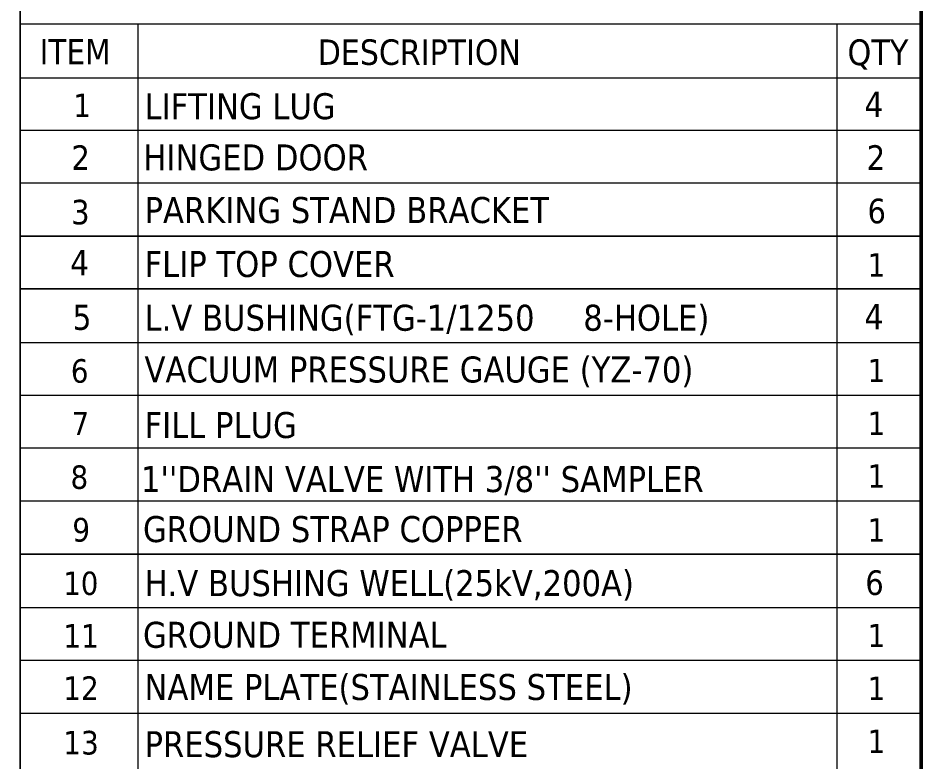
# Model space of a CAD drawing. Header units: millimetres. Extents: x 266108 to 276883, y -181835 to -175175.
# Drawn here: x 273321 to 275306, y -179064 to -177433 of the extents above; entities that cross this region are included whole.
import ezdxf

# ---------------------------------------------------------------- set-up
doc = ezdxf.new("R2010")
doc.units = ezdxf.units.MM
doc.header["$LTSCALE"] = 13
doc.layers.add('1', color=4, linetype='Continuous')
doc.layers.add('铁心', color=3, linetype='Continuous', lineweight=0)
doc.styles.add('Tahoma$001', font='tahoma.ttf', dxfattribs={"height": 2.159784})
doc.styles.add('Tahoma_txtstyle_28.93_0_0', font='tahoma.ttf')

msp = doc.modelspace()

# ---------------------------------------------------------------- linework, layer by layer
at = {"layer": '1', "const_width": 7.849}
msp.add_lwpolyline([(266690.813, -181588.349), (275302.013, -181588.349), (275302.013, -175399.049), (266690.813, -175399.049), (266690.813, -181588.349)], dxfattribs=at)
at = {"layer": '铁心'}
for points in [[(273325.742, -180467.099), (273325.742, -177329.357)], [(273325.742, -177329.357), (275302.013, -177329.357), (275302.013, -177445.267)], [(273325.742, -177329.357), (273325.742, -177445.267), (273325.742, -177445.267)], [(273325.742, -177445.267), (275302.013, -177445.267), (275302.013, -177563.581)], [(273325.742, -177445.267), (273325.742, -177563.581), (275302.013, -177563.581)], [(273584.014, -177445.267), (273584.014, -177563.581), (273584.014, -177563.581)], [(275116.932, -177445.267), (275116.932, -180476.101)], [(273325.742, -178607.732), (275302.013, -178607.732), (275302.013, -177563.581)], [(273325.742, -177563.581), (273325.742, -178607.732)], [(273584.014, -177563.581), (273584.014, -178607.732)], [(275302.013, -177679.01), (273325.742, -177679.01), (273325.742, -177679.01)], [(275302.013, -177794.92), (273325.742, -177794.92), (273325.742, -177794.92)], [(273325.742, -177910.83), (275302.013, -177910.83), (275302.013, -178026.259)], [(273325.742, -177910.83), (273325.742, -178026.259), (275302.013, -178026.259)], [(275302.013, -177910.83), (273325.742, -177910.83), (273325.742, -177910.83)], [(273325.742, -178841.475), (273325.742, -177910.83), (273325.742, -177910.83)], [(273584.014, -177910.83), (273584.014, -178026.259), (273584.014, -178026.259)], [(273325.742, -178026.259), (273325.742, -180467.099)], [(275302.013, -178026.259), (273325.742, -178026.259), (273325.742, -178026.259)], [(273584.014, -178026.259), (273584.014, -180467.099)], [(275302.013, -180119.369), (275302.013, -178142.169)], [(275302.013, -178144.573), (273325.742, -178144.573), (273325.742, -178144.573)], [(275302.013, -178144.573), (273325.742, -178144.573), (273325.742, -178144.573)], [(275302.013, -178260.483), (273325.742, -178260.483), (273325.742, -178260.483)], [(275302.013, -178260.483), (273325.742, -178260.483), (273325.742, -178260.483)], [(275302.013, -178375.912), (273325.742, -178375.912), (273325.742, -178375.912)], [(275302.013, -178375.912), (273325.742, -178375.912)], [(275302.013, -178491.822), (273325.742, -178491.822), (273325.742, -178491.822)], [(275302.013, -178491.822), (273325.742, -178491.822), (273325.742, -178491.822)], [(275302.013, -178607.732), (273325.742, -178607.732), (273325.742, -178607.732)], [(275302.013, -178725.565), (273325.742, -178725.565), (273325.742, -178725.565)], [(275302.013, -178841.475), (273325.742, -178841.475), (273325.742, -178841.475)], [(275302.013, -178957.385), (273325.742, -178957.385), (273325.742, -178957.385)]]:
    msp.add_lwpolyline(points, dxfattribs=at)

# ---------------------------------------------------------------- texts
for s, height, style, p in [('ITEM', 54.9411, 'Tahoma$001', (273368.546, -177533.762)), ('DESCRIPTION', 55.81963, 'Tahoma$001', (273978.583, -177535.205)), ('QTY', 56.3933, 'Tahoma$001', (275140.478, -177535.737)), ('1', 51.166, 'Tahoma$001', (273442.613, -177649.672)), ('LIFTING LUG', 56.97605, 'Tahoma$001', (273598.56, -177654.31)), ('4', 55.594, 'Tahoma$001', (275177.67, -177649.672)), ('2', 53.962, 'Tahoma$001', (273438.285, -177765.582)), ('HINGED DOOR', 56.97605, 'Tahoma$001', (273596.155, -177766.544)), ('2', 54.158, 'Tahoma$001', (275182.479, -177765.582)), ('PARKING STAND BRACKET', 56.97605, 'Tahoma$001', (273598.56, -177881.973)), ('3', 53.701, 'Tahoma$001', (273437.804, -177884.858)), ('6', 53.89, 'Tahoma$001', (275184.403, -177882.454)), ('4', 55.594, 'Tahoma$001', (273435.399, -177996.921)), ('FLIP TOP COVER', 56.97605, 'Tahoma$001', (273598.56, -178000.287)), ('1', 51.166, 'Tahoma$001', (275184.884, -177999.325)), ('5', 54.948, 'Tahoma$001', (273440.854, -178116.197)), ('L.V BUSHING(FTG-1/1250     8-HOLE)', 56.97605, 'Tahoma$001', (273598.56, -178118.109)), ('4', 55.911, 'Tahoma$001', (275177.67, -178115.235)), ('6', 51.648, 'Tahoma$001', (273436.932, -178232.107)), ('VACUUM PRESSURE GAUGE (YZ-70)', 56.97605, 'Tahoma$001', (273598.56, -178231.626)), ('1', 50.82, 'Tahoma$001', (275184.884, -178230.664)), ('7', 50.144, 'Tahoma$001', (273439.366, -178346.574)), ('FILL PLUG', 56.976, 'Tahoma$001', (273598.56, -178353.36)), ('1', 51.166, 'Tahoma$001', (275184.884, -178346.574)), ('8', 51.435, 'Tahoma$001', (273436.347, -178464.889)), ("1''DRAIN VALVE WITH 3/8'' SAMPLER ", 56.97605, 'Tahoma$001', (273590.865, -178471.836)), ('1', 50.82, 'Tahoma$001', (275184.884, -178462.003)), ('9', 52.014, 'Tahoma$001', (273440.203, -178580.558)), ('GROUND STRAP COPPER', 56.97605, 'Tahoma$001', (273595.194, -178581.52)), ('1', 51.166, 'Tahoma$001', (275184.884, -178580.558)), ('10', 51.1777, 'Tahoma$001', (273420.489, -178697.43)), ('H.V BUSHING WELL(25kV,200A) ', 56.97605, 'Tahoma$001', (273598.56, -178700.013)), ('6', 53.89, 'Tahoma_txtstyle_28.93_0_0', (275179.594, -178697.43)), ('GROUND TERMINAL', 56.97605, 'Tahoma$001', (273595.194, -178813.339)), ('11', 51.8788, 'Tahoma$001', (273420.489, -178813.339)), ('1', 50.82, 'Tahoma$001', (275184.884, -178811.897)), ('12', 51.804, 'Tahoma$001', (273420.489, -178927.806)), ('NAME PLATE(STAINLESS STEEL)', 56.97605, 'Tahoma$001', (273598.56, -178927.806)), ('1', 51.166, 'Tahoma$001', (275184.884, -178927.806)), ('13', 51.787, 'Tahoma$001', (273420.489, -179047.323)), ('PRESSURE RELIEF VALVE', 56.97605, 'Tahoma$001', (273598.56, -179053.166)), ('1', 51.166, 'Tahoma$001', (275184.884, -179043.957))]:
    msp.add_text(s, height=height, dxfattribs=dict(at, style=style)).set_placement(p)

doc.saveas('drawing.dxf')
